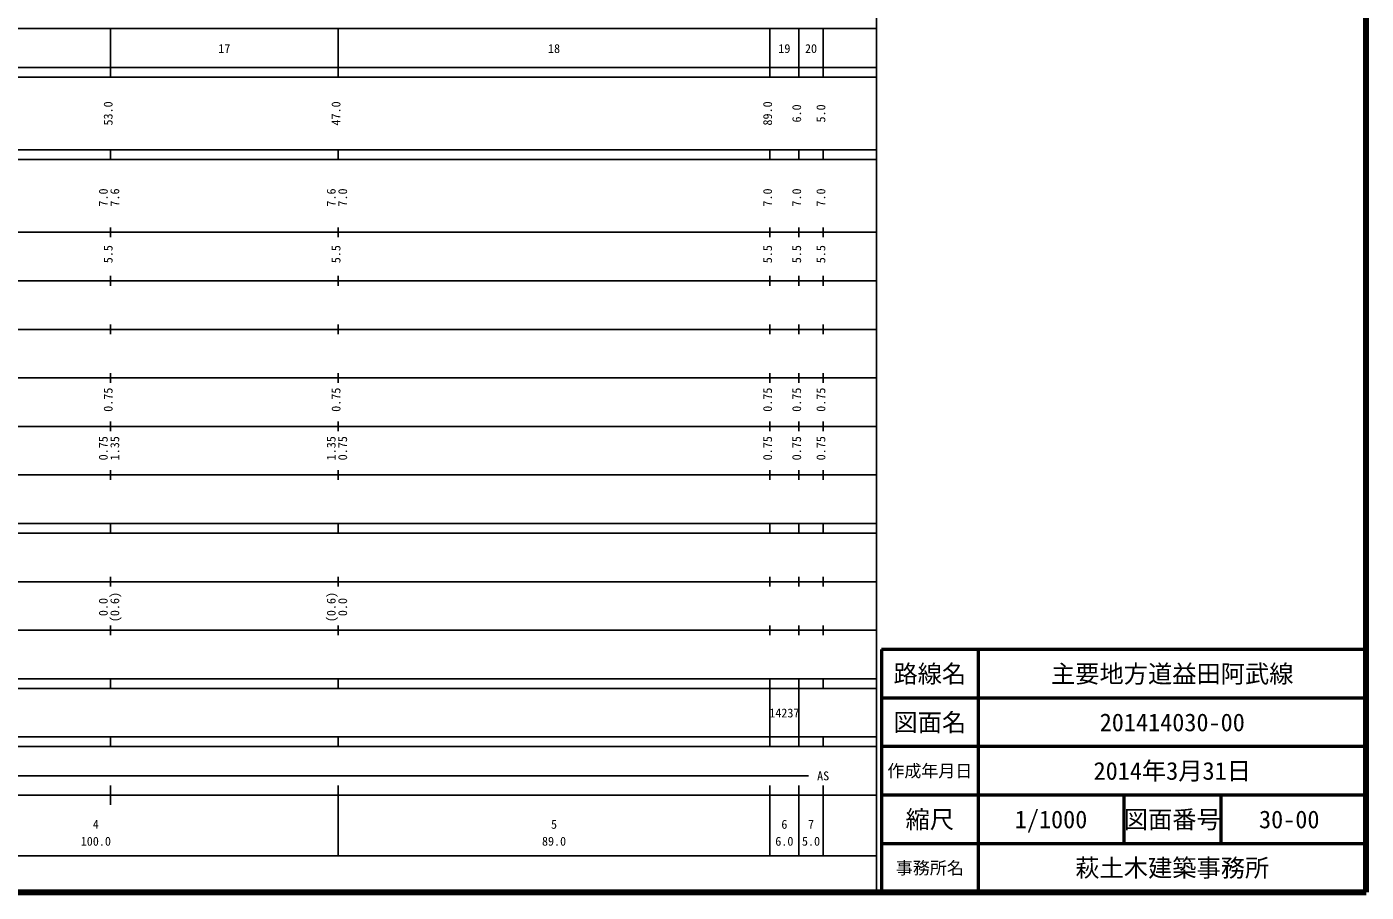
# Model space of a CAD drawing. Units: millimetres on the paper, enlarged 1000 times. Extents: x 40000 to 680000, y 20000 to 380000.
# Drawn here: x 403760 to 680000, y 20000 to 198357 of the extents above; entities that cross this region are included whole.
import ezdxf
from ezdxf.enums import TextEntityAlignment as Align

# ---------------------------------------------------------------- set-up
doc = ezdxf.new("R2010")
doc.units = ezdxf.units.MM
doc.header["$LTSCALE"] = 1000
for name, color, linetype, lineweight in [('M-TTL', 2, 'Continuous', 140), ('M-TTL-BAND', 7, 'Continuous', 25), ('M-TTL-FRAM', 2, 'Continuous', 50), ('M-TTL-LINE', 7, 'Continuous', 50)]:
    doc.layers.add(name, color=color, linetype=linetype, lineweight=lineweight)
doc.layers.add('M-TTL-TXT', color=7, linetype='Continuous')
doc.styles.add('ＭＳ ゴシック', font='')
doc.styles.get('ＭＳ ゴシック').set_extended_font_data('MS Gothic')

msp = doc.modelspace()

# ---------------------------------------------------------------- linework, layer by layer
at = {"layer": 'M-TTL'}
for p, q in [((680000, 20000), (680000, 380000)), ((40000, 20000), (680000, 20000))]:
    msp.add_line(p, q, dxfattribs=at)
at = {"layer": 'M-TTL-BAND'}
for p, q in [((579000, 20000), (579000, 370000)), ((68000, 198000), (579000, 198000)), ((421000, 188000), (421000, 198000)), ((468000, 188000), (468000, 198000)), ((557000, 188000), (557000, 198000)), ((563000, 188000), (563000, 198000)), ((568000, 188000), (568000, 198000)), ((40000, 190000), (579000, 190000)), ((40000, 188000), (579000, 188000)), ((40000, 173000), (579000, 173000)), ((421000, 171000), (421000, 173000)), ((468000, 171000), (468000, 173000)), ((557000, 171000), (557000, 173000)), ((563000, 171000), (563000, 173000)), ((568000, 171000), (568000, 173000)), ((40000, 171000), (579000, 171000)), ((40000, 156000), (579000, 156000)), ((421000, 155000), (421000, 157000)), ((468000, 155000), (468000, 157000)), ((557000, 155000), (557000, 157000)), ((563000, 155000), (563000, 157000)), ((568000, 155000), (568000, 157000)), ((421000, 145000), (421000, 147000)), ((468000, 145000), (468000, 147000)), ((557000, 145000), (557000, 147000)), ((563000, 145000), (563000, 147000)), ((568000, 145000), (568000, 147000)), ((46000, 146000), (579000, 146000)), ((52000, 136000), (579000, 136000)), ((421000, 135000), (421000, 137000)), ((468000, 135000), (468000, 137000)), ((557000, 135000), (557000, 137000)), ((563000, 135000), (563000, 137000)), ((568000, 135000), (568000, 137000)), ((46000, 126000), (579000, 126000)), ((421000, 125000), (421000, 127000)), ((468000, 125000), (468000, 127000)), ((557000, 125000), (557000, 127000)), ((563000, 125000), (563000, 127000)), ((568000, 125000), (568000, 127000)), ((421000, 115000), (421000, 117000)), ((468000, 115000), (468000, 117000)), ((557000, 115000), (557000, 117000)), ((563000, 115000), (563000, 117000)), ((568000, 115000), (568000, 117000)), ((52000, 116000), (579000, 116000)), ((46000, 106000), (579000, 106000)), ((421000, 105000), (421000, 107000)), ((468000, 105000), (468000, 107000)), ((557000, 105000), (557000, 107000)), ((563000, 105000), (563000, 107000)), ((568000, 105000), (568000, 107000)), ((40000, 96000), (579000, 96000)), ((40000, 94000), (579000, 94000)), ((421000, 94000), (421000, 96000)), ((468000, 94000), (468000, 96000)), ((557000, 94000), (557000, 96000)), ((563000, 94000), (563000, 96000)), ((568000, 94000), (568000, 96000)), ((49000, 84000), (579000, 84000)), ((421000, 83000), (421000, 85000)), ((468000, 83000), (468000, 85000)), ((557000, 83000), (557000, 85000)), ((563000, 83000), (563000, 85000)), ((568000, 83000), (568000, 85000)), ((421000, 73000), (421000, 75000)), ((468000, 73000), (468000, 75000)), ((557000, 73000), (557000, 75000)), ((563000, 73000), (563000, 75000)), ((568000, 73000), (568000, 75000)), ((40000, 74000), (579000, 74000)), ((40000, 64000), (579000, 64000)), ((421000, 62000), (421000, 64000)), ((468000, 62000), (468000, 64000)), ((557000, 62000), (557000, 64000)), ((563000, 62000), (563000, 64000)), ((568000, 62000), (568000, 64000)), ((40000, 62000), (579000, 62000)), ((557000, 52000), (557000, 62000)), ((563000, 52000), (563000, 62000)), ((40000, 52000), (579000, 52000)), ((40000, 50000), (579000, 50000)), ((421000, 50000), (421000, 52000)), ((468000, 50000), (468000, 52000)), ((557000, 50000), (557000, 52000)), ((563000, 50000), (563000, 52000)), ((568000, 50000), (568000, 52000)), ((71000, 44000), (565000, 44000)), ((421000, 38000), (421000, 42000)), ((468000, 27500), (468000, 42000)), ((557000, 27500), (557000, 42000)), ((563000, 27500), (563000, 42000)), ((568000, 27500), (568000, 42000)), ((40000, 40000), (579000, 40000)), ((68000, 27500), (579000, 27500))]:
    msp.add_line(p, q, dxfattribs=at)
at = {"layer": 'M-TTL-FRAM'}
for p, q in [((680000, 70000), (580000, 70000)), ((580000, 70000), (580000, 20000))]:
    msp.add_line(p, q, dxfattribs=at)
at = {"layer": 'M-TTL-LINE'}
for p, q in [((600000, 70000), (600000, 20000)), ((680000, 60000), (580000, 60000)), ((680000, 50000), (580000, 50000)), ((680000, 40000), (580000, 40000)), ((630000, 40000), (630000, 30000)), ((650000, 40000), (650000, 30000)), ((680000, 30000), (580000, 30000))]:
    msp.add_line(p, q, dxfattribs=at)

# ---------------------------------------------------------------- texts
at = {"layer": 'M-TTL-BAND', "style": 'ＭＳ ゴシック'}
for s, p in [('17', (444500, 192405)), ('18', (512500, 192405)), ('19', (560000, 192405)), ('20', (565500, 192405)), ('AS', (568000, 42500)), ('4', (418000, 32523)), ('5', (512500, 32523)), ('6', (560000, 32523)), ('7', (565500, 32523)), ('100.0', (418000, 29033)), ('89.0', (512500, 29033)), ('6.0', (560000, 29033)), ('5.0', (565500, 29033))]:
    msp.add_text(s, height=1833, dxfattribs=at).set_placement(p, align=Align.BOTTOM_CENTER)
for s, p in [('53.0', (422000, 180500)), ('47.0', (469000, 180500)), ('89.0', (558000, 180500)), ('6.0', (564000, 180500)), ('5.0', (569000, 180500)), ('7.0', (421000, 163174)), ('7.6', (423370, 163174)), ('7.6', (468000, 163174)), ('7.0', (470370, 163174)), ('7.0', (558000, 163174)), ('7.0', (564000, 163174)), ('7.0', (569000, 163174)), ('5.5', (422000, 151500)), ('5.5', (469000, 151500)), ('5.5', (558000, 151500)), ('5.5', (564000, 151500)), ('5.5', (569000, 151500)), ('0.75', (422000, 121500)), ('0.75', (469000, 121500)), ('0.75', (558000, 121500)), ('0.75', (564000, 121500)), ('0.75', (569000, 121500)), ('0.75', (421000, 111500)), ('1.35', (423370, 111500)), ('1.35', (468000, 111500)), ('0.75', (470370, 111500)), ('0.75', (558000, 111500)), ('0.75', (564000, 111500)), ('0.75', (569000, 111500)), ('0.0', (421000, 78764)), ('(0.6)', (423370, 78764)), ('(0.6)', (468000, 78764)), ('0.0', (470370, 78764))]:
    msp.add_text(s, height=1833, rotation=90, dxfattribs=at).set_placement(p, align=Align.BOTTOM_CENTER)
msp.add_text('14237', height=1833, dxfattribs=at).set_placement((556875, 55467), align=Align.BOTTOM_LEFT)
at = {"layer": 'M-TTL-TXT', "style": 'ＭＳ ゴシック'}
for s, height, p in [('路線名', 3666, (590000, 65000)), ('路線名', 3666, (590000, 65000)), ('主要地方道益田阿武線', 3666, (640000, 65000)), ('図面名', 3666, (590000, 55000)), ('図面名', 3666, (590000, 55000)), ('201414030-00', 3666, (640000, 55000)), ('2014年3月31日', 3666, (640000, 45000)), ('作成年月日', 2566, (590000, 45000)), ('作成年月日', 2566, (590000, 45000)), ('縮尺', 3666, (590000, 35000)), ('縮尺', 3666, (590000, 35000)), ('1/1000', 3666, (615000, 35000)), ('図面番号', 3666, (640000, 35000)), ('図面番号', 3666, (640000, 35000)), ('30-00', 3666, (664125, 35000)), ('事務所名', 2566, (590000, 25000)), ('事務所名', 2566, (590000, 25000)), ('萩土木建築事務所', 3666, (640000, 25000))]:
    msp.add_text(s, height=height, dxfattribs=at).set_placement(p, align=Align.MIDDLE_CENTER)

doc.saveas('drawing.dxf')
